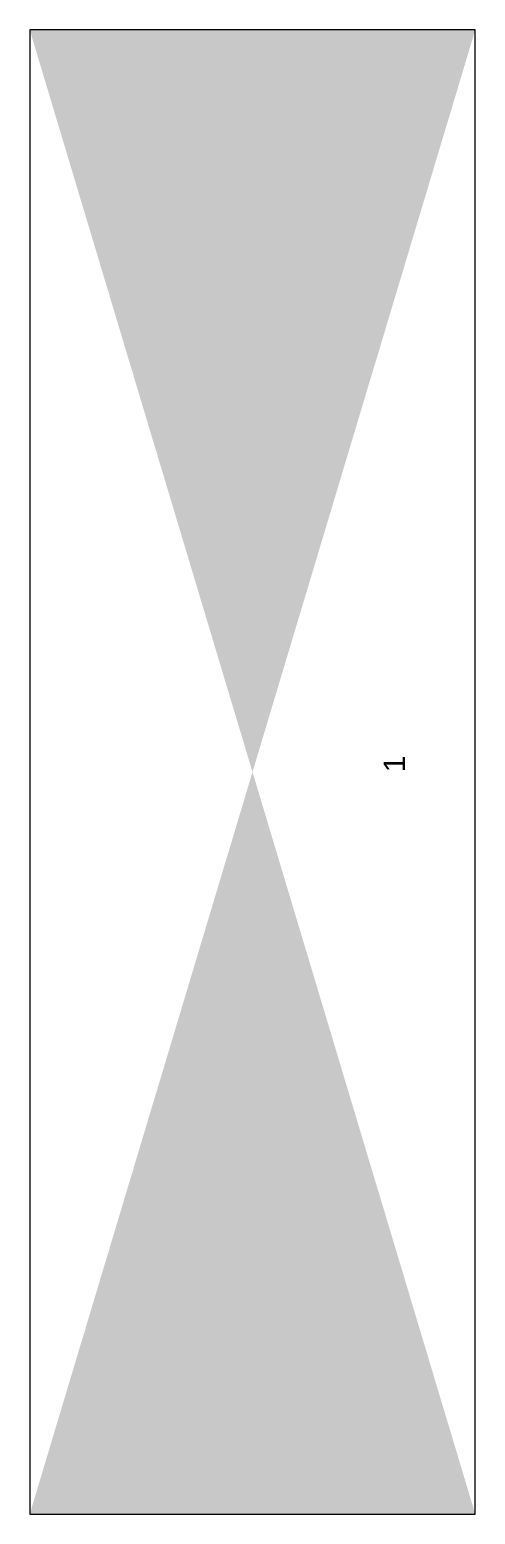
# Model space of a CAD drawing. Header units: millimetres. Extents: x 2706.964 to 2707.084, y 1430.007 to 1430.407.
import ezdxf

# ---------------------------------------------------------------- set-up
doc = ezdxf.new("R2010")
doc.units = ezdxf.units.MM
doc.layers.add('018', color=4, linetype='Continuous')
doc.layers.add('021', color=1, linetype='Continuous')
doc.styles.get("Standard").update_dxf_attribs({"font": 'arial.ttf'})

msp = doc.modelspace()

# ---------------------------------------------------------------- wipeouts: each hides what was drawn before it
msp.add_wipeout([(2706.96366, 1430.40743), (2707.08366, 1430.40743), (2707.08366, 1430.00743), (2706.96366, 1430.00743)]).dxf.layer = '018'

# ---------------------------------------------------------------- next in the draw order: linework, layer by layer
at = {"layer": '018'}
msp.add_lwpolyline([(2706.96366, 1430.40743), (2706.96366, 1430.00743), (2707.08366, 1430.00743), (2707.08366, 1430.40743)], close=True, dxfattribs=at)
msp.add_solid([(2706.96366, 1430.00743), (2707.08366, 1430.00743), (2707.08366, 1430.40743), (2706.96366, 1430.40743)], dxfattribs=at)

# ---------------------------------------------------------------- next in the draw order: texts
at = {"layer": '021', "flags": 1}
msp.add_attdef('1', (2707.06474, 1430.2074), '1', height=0.00576, rotation=90, dxfattribs=at)

doc.saveas('drawing.dxf')
